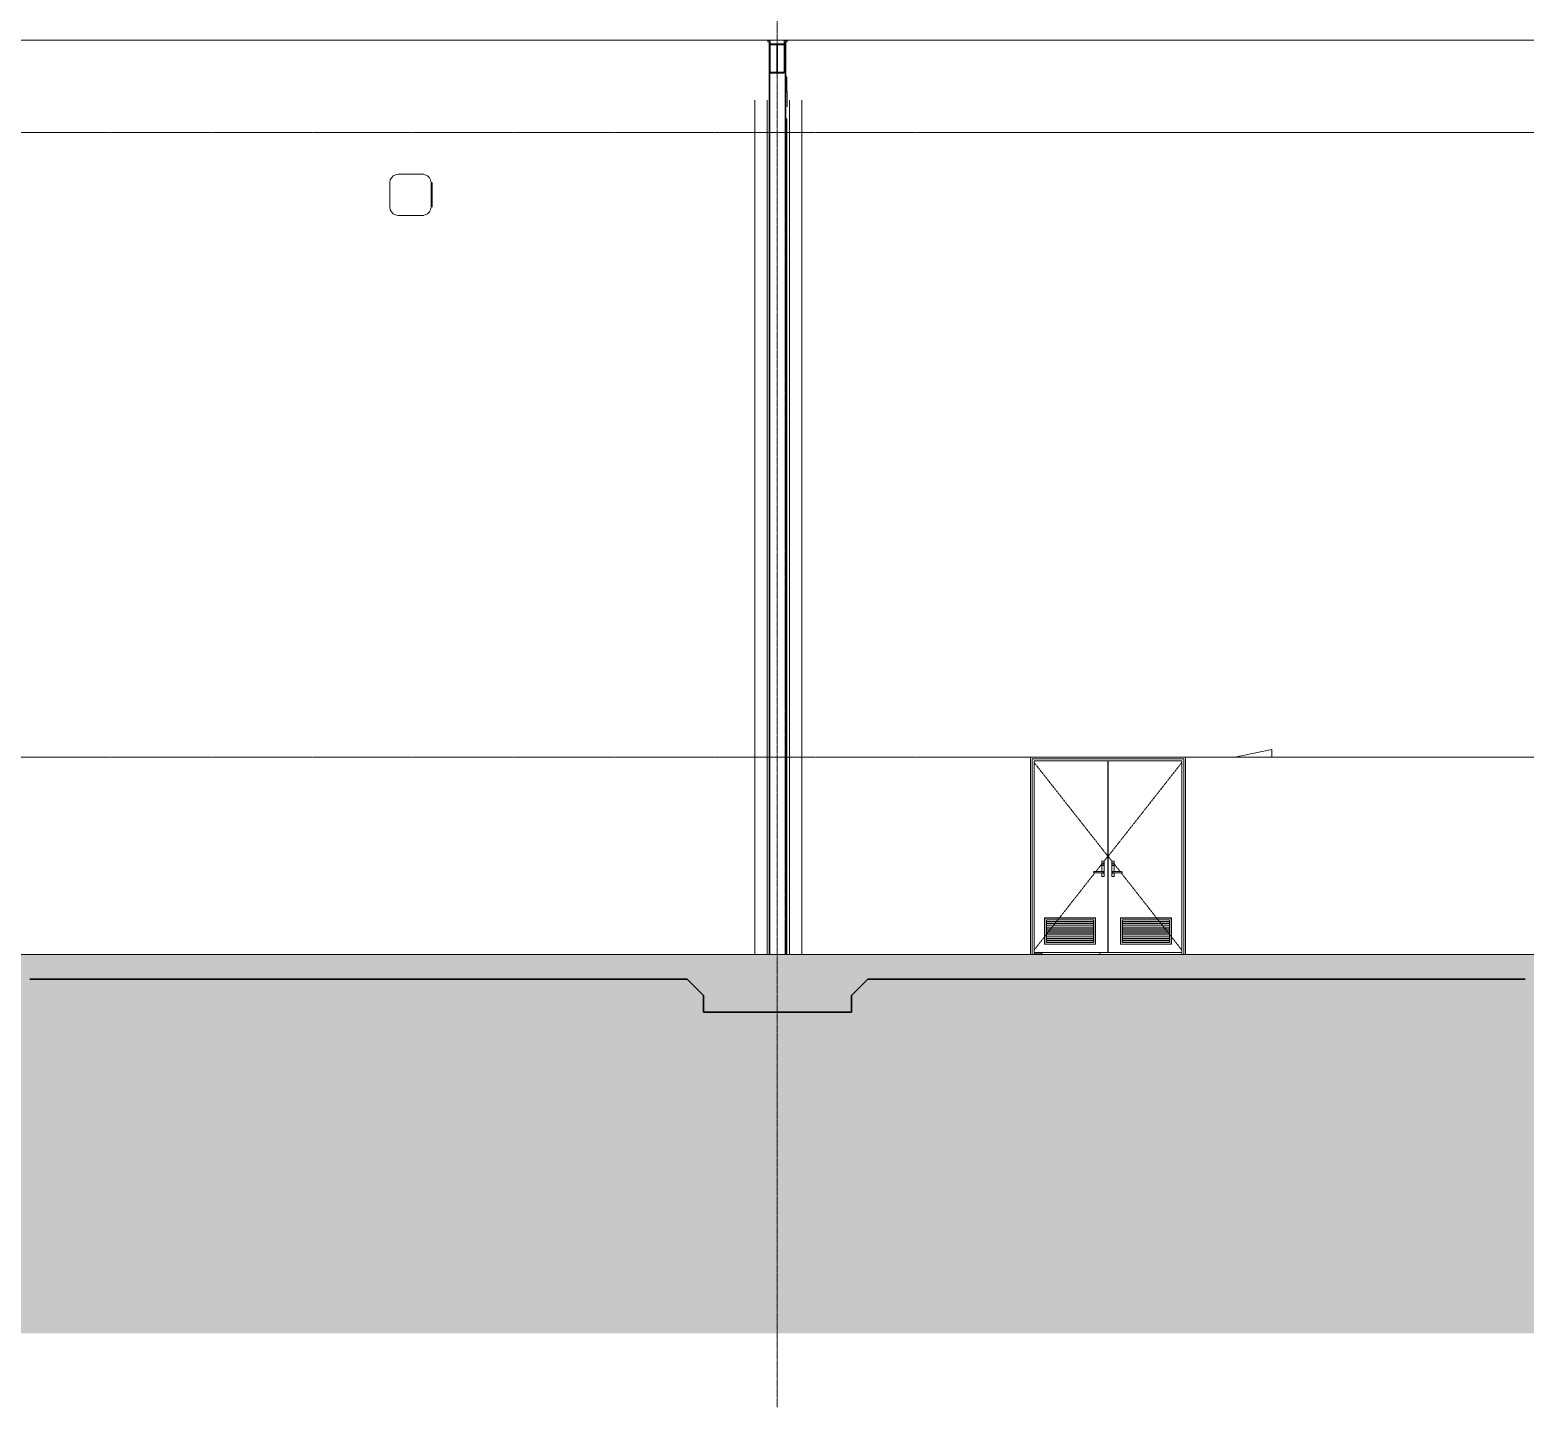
# Model space of a CAD drawing. Header units: millimetres. Extents: x 900982 to 1200730, y -305 to 27743.
# Drawn here: x 982440 to 1000620, y -305 to 16446 of the extents above; entities that cross this region are included whole.
import ezdxf

# ---------------------------------------------------------------- set-up
doc = ezdxf.new("R2010")
doc.units = ezdxf.units.MM
for name, pattern in [('AEC_Center', [24, 12, -4, 4, -4]), ('Dash Small', [9, 3, -1.5, 3, -1.5]), ('Grid Line', [21, 12, -3, 3, -3]), ('Hidden', [6, 4, -2])]:
    doc.linetypes.add(name, pattern=pattern)
for name, color, linetype, lineweight in [('A-DETL', 90, 'Continuous', 18), ('A-DETL-GENF', 92, 'Continuous', 5), ('A-DOOR', 31, 'Continuous', 5), ('A-DOOR-FRAM', 31, 'Continuous', 5), ('A-FLOR', 192, 'Continuous', 5), ('A-FLOR-LEVL', 51, 'Continuous', 5), ('A-FLOR-PATT', 8, 'Continuous', 15), ('A-GENM', 13, 'Continuous', 5), ('A-ROOF', 132, 'Continuous', 5), ('A-WALL', 113, 'Continuous', 5), ('P-SANR-FIXT', 6, 'Continuous', 5), ('S-BEAM', 12, 'Continuous', 5), ('S-COLS', 52, 'Continuous', 5), ('S-GRID', 1, 'Continuous', 5)]:
    doc.layers.add(name, color=color, linetype=linetype, lineweight=lineweight)
pattern_1 = [(50, (1021442.9, 8812.7), (1457.472, -127.512), [152.4, -1676.4]), (355, (1021442.9, 8812.7), (-281.942, 1528.454), [121.92, -1341.12]), (100.451, (1021564.4, 8802.1), (1175.541, 1400.933), [129.52, -1424.721]), (46.184, (1021443, 9219.1), (2168.632, -336.342), [228.6, -2514.6]), (96.636, (1021623.6, 9191), (1899.22, 1979.42), [194.28, -2137.08]), (351.184, (1021443, 9219), (1899.24, 1979.402), [182.88, -2011.68]), (21, (1021646.1, 9117.5), (1212.915, -818.121), [152.4, -1676.4]), (326, (1021646.1, 9117.5), (494.417, 1473.504), [121.92, -1341.12]), (71.451, (1021747.2, 9049.3), (1707.337, 655.37), [129.52, -1424.721]), (37.5, (1021442.9, 8812.7), (24.7094, 676.4402), [67.056, -1257.808, 67.056, -2640.584]), (37.5, (1021442.9, 8812.7), (24.7094, 676.4402), [-1391.92, -1294.384, 67.056, -1279.144]), (7.5, (1021442.9, 8812.7), (534.5577, 801.4443), [67.056, -709.168, 67.056, -1227.328, -513.08]), (7.5, (1021442.9, 8812.7), (534.5577, 801.4443), [-2070.608, 67.056, -446.024]), (327.5, (1020989.8, 8812.7), (1084.7275, -45.8312), [67.056, -440.944, 67.056, -3621.024]), (327.5, (1020989.8, 8812.7), (1084.7275, -45.8312), [-575.056, -1517.904, 67.056, -2036.064]), (317.5, (1020786.6, 8812.7), (1185.035, 203.4135), [67.056, -593.344, 67.056, -985.52, -1493.52]), (317.5, (1020786.6, 8812.7), (1185.035, 203.4135), [-1712.976, 67.056, -1426.464])]

# ---------------------------------------------------------------- blocks, each defined once
blk = doc.blocks.new('SHS-Square Hollow Section-Column - 200x200xSHS-V4-SECTION - GRIDS 2A')
at = {"layer": 'S-COLS'}
for p, q in [((991430, 16301), (991430, 5200)), ((991630, 5200), (991630, 16301))]:
    blk.add_line(p, q, dxfattribs=at)
at = {"layer": 'S-COLS', "linetype": 'Hidden'}
for p, q in [((991435, 16301), (991435, 5200)), ((991625, 5200), (991625, 16301))]:
    blk.add_line(p, q, dxfattribs=at)
blk = doc.blocks.new('Generic Models 6 - Generic Models 2-971374-SECTION - GRIDS 2A')
at = {"layer": 'A-GENM'}
blk.add_line((995451, 5200), (995451, 5225), dxfattribs=at)
blk = doc.blocks.new('Generic Models 2 - Generic Models 2-983313-SECTION - GRIDS 2A')
at = {"layer": 'A-GENM'}
for p, q in [((994742, 5200), (994742, 5225)), ((994745, 5225), (994745, 5200))]:
    blk.add_line(p, q, dxfattribs=at)
blk = doc.blocks.new('Mechanical - Condensers - Mechanical - Condensers-1249279-SECTION - GRIDS 2A')
at = {"layer": 'A-GENM'}
blk.add_hatch(color=256, dxfattribs=at).paths.add_polyline_path([(987317, 14290), (987330, 14290), (987330, 14590), (987317, 14590)])
at = {"layer": 'A-GENM', "lineweight": 13}
for p, q in [((986817, 14590), (986817, 14290)), ((987217, 14690), (986917, 14690)), ((987317, 14290), (987317, 14590)), ((986917, 14190), (987217, 14190))]:
    blk.add_line(p, q, dxfattribs=at)
at = {"layer": 'A-GENM'}
for p, q in [((987230, 14690), (987217, 14690)), ((987330, 14590), (987330, 14290)), ((987217, 14190), (987230, 14190))]:
    blk.add_line(p, q, dxfattribs=at)
at = {"layer": 'A-GENM', "lineweight": 13, "flags": 128}
for points in [[(986917, 14690), (986886, 14685), (986858, 14671), (986836, 14649), (986821, 14621), (986817, 14590)], [(987317, 14590), (987312, 14621), (987297, 14649), (987275, 14671), (987247, 14685), (987217, 14690)], [(986817, 14290), (986821, 14259), (986836, 14232), (986858, 14209), (986886, 14195), (986917, 14190)], [(987217, 14190), (987247, 14195), (987275, 14209), (987297, 14232), (987312, 14259), (987317, 14290)]]:
    blk.add_lwpolyline(points, dxfattribs=at)
blk = doc.blocks.new('Downpipe - Straight - 01 - 150D-V37-SECTION - GRIDS 2A')
at = {"layer": 'P-SANR-FIXT'}
for p, q in [((991256, 15593), (991256, 5200)), ((991406, 5200), (991406, 15593))]:
    blk.add_line(p, q, dxfattribs=at)
blk = doc.blocks.new('Downpipe - Straight - 01 - 150D-V38-SECTION - GRIDS 2A')
at = {"layer": 'P-SANR-FIXT'}
for p, q in [((991676, 15593), (991676, 5200)), ((991826, 5200), (991826, 15593))]:
    blk.add_line(p, q, dxfattribs=at)
blk = doc.blocks.new('Structural Framing 2 - Structural Framing 1-1620312-SECTION - GRIDS 2A')
at = {"layer": 'S-BEAM'}
for p, q in [((991643, 15877), (991630, 15877)), ((991630, 15864), (991643, 15864)), ((991643, 15864), (991643, 15877)), ((991646, 15522), (991643, 15877)), ((991643, 15864), (991646, 15509)), ((991643, 15364), (991630, 15364)), ((991630, 15351), (991643, 15351)), ((991643, 15351), (991643, 15364)), ((991645, 15041), (991643, 15364)), ((991643, 15351), (991645, 15029)), ((991645, 15029), (991630, 15029)), ((991645, 15041), (991645, 15029)), ((991645, 15029), (991645, 5200))]:
    blk.add_line(p, q, dxfattribs=at)
blk = doc.blocks.new('Structural Framing 34 - Structural Framing 1-1620347-SECTION - GRIDS 2A')
at = {"layer": 'S-BEAM'}
for p, q in [((991414, 16322), (991414, 16316)), ((991439, 16316), (991414, 16316)), ((991414, 16316), (991414, 16301)), ((991414, 16301), (991439, 16301)), ((991642, 16316), (991612, 16316)), ((991612, 16301), (991642, 16301)), ((991642, 16316), (991642, 16322)), ((991642, 16322), (991642, 16301)), ((991642, 16301), (991642, 16316)), ((991646, 16301), (991642, 16301)), ((991646, 16322), (991646, 16301)), ((991646, 16316), (991646, 16322)), ((991646, 16316), (991646, 16301))]:
    blk.add_line(p, q, dxfattribs=at)
blk = doc.blocks.new('Structural Framing 35 - Structural Framing 1-1620381-SECTION - GRIDS 2A')
at = {"layer": 'S-BEAM'}
for p, q in [((991439, 16276), (991439, 16322)), ((991439, 15932), (991441, 16266)), ((991610, 16276), (991610, 16322)), ((991610, 16266), (991610, 16322)), ((991610, 15932), (991612, 16322)), ((991610, 15922), (991612, 16322))]:
    blk.add_line(p, q, dxfattribs=at)
at = {"layer": 'S-BEAM', "lineweight": 13}
for p, q in [((991610, 16276), (991439, 16276)), ((991439, 16276), (991439, 16266)), ((991439, 16266), (991509, 16266)), ((991521, 16255), (991521, 15944)), ((991528, 15944), (991528, 16255)), ((991539, 16266), (991610, 16266)), ((991610, 16266), (991610, 16276)), ((991509, 15932), (991439, 15932)), ((991439, 15932), (991439, 15922)), ((991439, 15922), (991610, 15922)), ((991610, 15932), (991539, 15932)), ((991610, 15922), (991610, 15932))]:
    blk.add_line(p, q, dxfattribs=at)
at = {"layer": 'S-BEAM', "lineweight": 13, "flags": 128}
for points in [[(991509, 16266), (991512, 16266), (991514, 16265), (991516, 16264), (991518, 16262), (991520, 16260), (991520, 16257), (991521, 16255)], [(991528, 16255), (991528, 16257), (991529, 16260), (991530, 16262), (991532, 16264), (991534, 16265), (991536, 16266), (991539, 16266)], [(991520, 15941), (991520, 15939), (991518, 15936), (991516, 15935), (991514, 15933), (991512, 15932), (991509, 15932)], [(991539, 15932), (991536, 15932), (991534, 15933), (991532, 15935), (991530, 15936), (991529, 15939), (991528, 15941), (991528, 15944)]]:
    blk.add_lwpolyline(points, dxfattribs=at)
blk = doc.blocks.new('X_Door-Panel-Hinge-Standard - Standard-V53-SECTION - GRIDS 2A')
at = {"layer": 'A-DOOR', "linetype": 'Dash Small'}
for p, q in [((995548, 6395), (994650, 7536)), ((995500, 6335), (995548, 6395)), ((994956, 5643), (995389, 6194)), ((995399, 6207), (995475, 6302)), ((994650, 5254), (994956, 5643))]:
    blk.add_line(p, q, dxfattribs=at)
at = {"layer": 'A-DOOR'}
for p, q in [((995548, 7555), (995548, 5225)), ((994780, 5643), (994778, 5645)), ((994778, 5645), (994778, 5325)), ((995398, 5645), (994778, 5645)), ((994780, 5327), (994780, 5643)), ((995396, 5643), (994780, 5643)), ((995398, 5645), (995396, 5643)), ((995396, 5643), (995396, 5327)), ((995398, 5325), (995398, 5645)), ((994800, 5623), (994800, 5347)), ((995376, 5623), (994800, 5623)), ((994802, 5601), (994802, 5623)), ((994802, 5598), (994802, 5601)), ((995374, 5601), (994802, 5601)), ((994802, 5576), (994802, 5598)), ((995374, 5598), (994802, 5598)), ((994802, 5573), (994802, 5576)), ((995374, 5576), (994802, 5576)), ((995374, 5573), (994802, 5573)), ((994802, 5551), (994802, 5573)), ((994802, 5548), (994802, 5551)), ((995374, 5551), (994802, 5551)), ((995374, 5548), (994802, 5548)), ((994802, 5525), (994802, 5548)), ((994802, 5522), (994802, 5525)), ((995374, 5525), (994802, 5525)), ((995374, 5522), (994802, 5522)), ((994802, 5500), (994802, 5522)), ((994802, 5497), (994802, 5500)), ((995374, 5500), (994802, 5500)), ((995374, 5497), (994802, 5497)), ((994802, 5475), (994802, 5497)), ((994802, 5472), (994802, 5475)), ((995374, 5475), (994802, 5475)), ((995374, 5472), (994802, 5472)), ((994802, 5450), (994802, 5472)), ((995374, 5623), (995374, 5601)), ((995374, 5601), (995374, 5598)), ((995374, 5598), (995374, 5576)), ((995374, 5576), (995374, 5573)), ((995374, 5573), (995374, 5551)), ((995374, 5551), (995374, 5548)), ((995374, 5548), (995374, 5525)), ((995374, 5525), (995374, 5522)), ((995374, 5522), (995374, 5500)), ((995374, 5500), (995374, 5497)), ((995374, 5497), (995374, 5475)), ((995374, 5475), (995374, 5472)), ((995374, 5472), (995374, 5450)), ((995376, 5347), (995376, 5623)), ((994780, 5327), (994778, 5325)), ((994778, 5325), (995398, 5325)), ((995396, 5327), (994780, 5327)), ((994800, 5347), (995376, 5347)), ((994802, 5447), (994802, 5450)), ((995374, 5450), (994802, 5450)), ((995374, 5447), (994802, 5447)), ((994802, 5425), (994802, 5447)), ((994802, 5422), (994802, 5425)), ((995374, 5425), (994802, 5425)), ((995374, 5422), (994802, 5422)), ((994802, 5399), (994802, 5422)), ((994802, 5396), (994802, 5399)), ((995374, 5399), (994802, 5399)), ((995374, 5396), (994802, 5396)), ((994802, 5374), (994802, 5396)), ((994802, 5371), (994802, 5374)), ((995374, 5374), (994802, 5374)), ((995374, 5371), (994802, 5371)), ((994802, 5349), (994802, 5371)), ((995374, 5349), (994802, 5349)), ((995374, 5450), (995374, 5447)), ((995374, 5447), (995374, 5425)), ((995374, 5425), (995374, 5422)), ((995374, 5422), (995374, 5399)), ((995374, 5399), (995374, 5396)), ((995374, 5396), (995374, 5374)), ((995374, 5374), (995374, 5371)), ((995374, 5371), (995374, 5349)), ((995396, 5327), (995398, 5325)), ((995548, 5225), (994650, 5225))]:
    blk.add_line(p, q, dxfattribs=at)
blk = doc.blocks.new('X_Door-Panel-Hinge-Standard - Standard-V54-SECTION - GRIDS 2A')
at = {"layer": 'A-DOOR'}
for p, q in [((995550, 5225), (995550, 7555)), ((995702, 5643), (995700, 5645)), ((995700, 5645), (995700, 5325)), ((996320, 5645), (995700, 5645)), ((995702, 5327), (995702, 5643)), ((996318, 5643), (995702, 5643)), ((996320, 5645), (996318, 5643)), ((996318, 5643), (996318, 5327)), ((996320, 5325), (996320, 5645)), ((995722, 5623), (995722, 5347)), ((996298, 5623), (995722, 5623)), ((995724, 5601), (995724, 5623)), ((995724, 5598), (995724, 5601)), ((996296, 5601), (995724, 5601)), ((995724, 5576), (995724, 5598)), ((996296, 5598), (995724, 5598)), ((995724, 5573), (995724, 5576)), ((996296, 5576), (995724, 5576)), ((996296, 5573), (995724, 5573)), ((995724, 5551), (995724, 5573)), ((995724, 5548), (995724, 5551)), ((996296, 5551), (995724, 5551)), ((996296, 5548), (995724, 5548)), ((995724, 5525), (995724, 5548)), ((995724, 5522), (995724, 5525)), ((996296, 5525), (995724, 5525)), ((996296, 5522), (995724, 5522)), ((995724, 5500), (995724, 5522)), ((995724, 5497), (995724, 5500)), ((996296, 5500), (995724, 5500)), ((996296, 5497), (995724, 5497)), ((995724, 5475), (995724, 5497)), ((995724, 5472), (995724, 5475)), ((996296, 5475), (995724, 5475)), ((996296, 5472), (995724, 5472)), ((995724, 5450), (995724, 5472)), ((996296, 5623), (996296, 5601)), ((996296, 5601), (996296, 5598)), ((996296, 5598), (996296, 5576)), ((996296, 5576), (996296, 5573)), ((996296, 5573), (996296, 5551)), ((996296, 5551), (996296, 5548)), ((996296, 5548), (996296, 5525)), ((996296, 5525), (996296, 5522)), ((996296, 5522), (996296, 5500)), ((996296, 5500), (996296, 5497)), ((996296, 5497), (996296, 5475)), ((996296, 5475), (996296, 5472)), ((996296, 5472), (996296, 5450)), ((996298, 5347), (996298, 5623)), ((995700, 5325), (995702, 5327)), ((995700, 5325), (996320, 5325)), ((996318, 5327), (995702, 5327)), ((995722, 5347), (996298, 5347)), ((995724, 5447), (995724, 5450)), ((996296, 5450), (995724, 5450)), ((996296, 5447), (995724, 5447)), ((995724, 5425), (995724, 5447)), ((995724, 5422), (995724, 5425)), ((996296, 5425), (995724, 5425)), ((996296, 5422), (995724, 5422)), ((995724, 5399), (995724, 5422)), ((995724, 5396), (995724, 5399)), ((996296, 5399), (995724, 5399)), ((996296, 5396), (995724, 5396)), ((995724, 5374), (995724, 5396)), ((995724, 5371), (995724, 5374)), ((996296, 5374), (995724, 5374)), ((996296, 5371), (995724, 5371)), ((995724, 5349), (995724, 5371)), ((996296, 5349), (995724, 5349)), ((996296, 5450), (996296, 5447)), ((996296, 5447), (996296, 5425)), ((996296, 5425), (996296, 5422)), ((996296, 5422), (996296, 5399)), ((996296, 5399), (996296, 5396)), ((996296, 5396), (996296, 5374)), ((996296, 5374), (996296, 5371)), ((996296, 5371), (996296, 5349)), ((996320, 5325), (996318, 5327)), ((996446, 5225), (995550, 5225))]:
    blk.add_line(p, q, dxfattribs=at)
at = {"layer": 'A-DOOR', "linetype": 'Dash Small'}
for p, q in [((995550, 6395), (996447, 7536)), ((995597, 6335), (995550, 6395)), ((995698, 6207), (995623, 6302)), ((996446, 5254), (995708, 6194))]:
    blk.add_line(p, q, dxfattribs=at)
blk = doc.blocks.new('X_Door-Frame-Metal - Standard-2852210-SECTION - GRIDS 2A')
at = {"layer": 'A-DOOR-FRAM'}
for p, q in [((994605, 7600), (994605, 5200)), ((996491, 7600), (994605, 7600)), ((994625, 7580), (994625, 5200)), ((994625, 7580), (996471, 7580)), ((994650, 7555), (994650, 5200)), ((994650, 7555), (996446, 7555)), ((994651, 7555), (994651, 5200)), ((996446, 7555), (996446, 5200)), ((996471, 7580), (996471, 5200)), ((996491, 5200), (996491, 7600))]:
    blk.add_line(p, q, dxfattribs=at)
blk = doc.blocks.new('X_Door-Handle-Lockwood 4800 Series Lever - Standard-V51-SECTION - GRIDS 2A')
at = {"layer": 'A-DOOR'}
for p, q in [((975555, 6208), (975504, 6208)), ((975504, 6192), (975555, 6192)), ((975569, 6334), (975569, 6208)), ((975569, 6192), (975569, 6151)), ((975594, 6335), (975570, 6335)), ((975572, 6303), (975572, 6291)), ((975582, 6313), (975582, 6313)), ((975582, 6281), (975582, 6281)), ((975582, 6208), (975582, 6208)), ((975582, 6192), (975582, 6192)), ((975592, 6291), (975592, 6303)), ((975594, 6335), (975594, 6335)), ((975595, 6151), (975595, 6334)), ((975570, 6150), (975594, 6150)), ((975594, 6150), (975594, 6150))]:
    blk.add_line(p, q, dxfattribs=at)
at = {"layer": 'A-DOOR', "flags": 128}
for points in [[(975469, 6200), (975469, 6200), (975469, 6201), (975469, 6201), (975469, 6201), (975469, 6202), (975469, 6202), (975469, 6202), (975470, 6203), (975470, 6203), (975470, 6203), (975470, 6203), (975470, 6204), (975470, 6204), (975470, 6204), (975471, 6205), (975471, 6205), (975471, 6205), (975471, 6205), (975471, 6206), (975472, 6206), (975472, 6206), (975472, 6206), (975472, 6206), (975473, 6207), (975473, 6207), (975473, 6207), (975473, 6207), (975474, 6207), (975474, 6207), (975474, 6207), (975475, 6208), (975475, 6208), (975475, 6208), (975475, 6208), (975476, 6208), (975476, 6208), (975476, 6208), (975477, 6208), (975477, 6208), (975477, 6208)], [(975477, 6192), (975477, 6192), (975477, 6192), (975476, 6192), (975476, 6192), (975476, 6192), (975475, 6192), (975475, 6192), (975475, 6192), (975474, 6193), (975474, 6193), (975474, 6193), (975473, 6193), (975473, 6193), (975473, 6193), (975473, 6193), (975472, 6194), (975472, 6194), (975472, 6194), (975472, 6194), (975471, 6194), (975471, 6195), (975471, 6195), (975471, 6195), (975471, 6195), (975470, 6196), (975470, 6196), (975470, 6196), (975470, 6197), (975470, 6197), (975470, 6197), (975470, 6197), (975470, 6198), (975469, 6198), (975469, 6198), (975469, 6199), (975469, 6199), (975469, 6199), (975469, 6200), (975469, 6200), (975469, 6200)], [(975504, 6208), (975503, 6208), (975502, 6208), (975501, 6208), (975500, 6208), (975499, 6208), (975498, 6208), (975497, 6208), (975496, 6208), (975495, 6208), (975494, 6208), (975493, 6208), (975492, 6208), (975491, 6208), (975490, 6208), (975489, 6208), (975488, 6208), (975487, 6208), (975486, 6208), (975486, 6208), (975485, 6208), (975484, 6208), (975483, 6208), (975483, 6208), (975482, 6208), (975481, 6208), (975481, 6208), (975480, 6208), (975480, 6208), (975479, 6208), (975479, 6208), (975479, 6208), (975478, 6208), (975478, 6208), (975478, 6208), (975478, 6208), (975477, 6208), (975477, 6208), (975477, 6208), (975477, 6208)], [(975477, 6192), (975477, 6192), (975477, 6192), (975477, 6192), (975478, 6192), (975478, 6192), (975478, 6192), (975478, 6192), (975479, 6192), (975479, 6192), (975479, 6192), (975480, 6192), (975480, 6192), (975481, 6192), (975481, 6192), (975482, 6192), (975483, 6192), (975483, 6192), (975484, 6192), (975485, 6192), (975485, 6192), (975486, 6192), (975487, 6192), (975488, 6192), (975489, 6192), (975490, 6192), (975490, 6192), (975491, 6192), (975492, 6192), (975493, 6192), (975494, 6192), (975495, 6192), (975496, 6192), (975497, 6192), (975499, 6192), (975500, 6192), (975501, 6192), (975502, 6192), (975503, 6192), (975504, 6192), (975504, 6192)], [(975582, 6208), (975582, 6208), (975582, 6208), (975582, 6208), (975582, 6208), (975582, 6208), (975581, 6208), (975581, 6208), (975581, 6208), (975580, 6208), (975580, 6208), (975580, 6208), (975579, 6208), (975579, 6208), (975578, 6208), (975577, 6208), (975577, 6208), (975576, 6208), (975575, 6208), (975575, 6208), (975574, 6208), (975573, 6208), (975572, 6208), (975572, 6208), (975571, 6208), (975570, 6208), (975569, 6208), (975568, 6208), (975567, 6208), (975566, 6208), (975565, 6208), (975564, 6208), (975563, 6208), (975562, 6208), (975561, 6208), (975560, 6208), (975559, 6208), (975558, 6208), (975557, 6208), (975555, 6208), (975555, 6208)], [(975555, 6192), (975556, 6192), (975557, 6192), (975558, 6192), (975559, 6192), (975561, 6192), (975562, 6192), (975563, 6192), (975564, 6192), (975565, 6192), (975566, 6192), (975567, 6192), (975568, 6192), (975569, 6192), (975569, 6192), (975570, 6192), (975571, 6192), (975572, 6192), (975573, 6192), (975574, 6192), (975575, 6192), (975575, 6192), (975576, 6192), (975577, 6192), (975577, 6192), (975578, 6192), (975578, 6192), (975579, 6192), (975579, 6192), (975580, 6192), (975580, 6192), (975581, 6192), (975581, 6192), (975581, 6192), (975582, 6192), (975582, 6192), (975582, 6192), (975582, 6192), (975582, 6192), (975582, 6192)]]:
    blk.add_lwpolyline(points, dxfattribs=at)
at = {"layer": 'A-DOOR'}
for centre, major_axis, start_param, end_param in [((975477, 6200), (0, 8), 0, 3.141593), ((975477, 6200), (0, 8), 0, 1.570796), ((975477, 6200), (0, 8), 1.570735, 3.141532), ((975570, 6334), (0, 1), 0, 1.570796), ((975582, 6303), (0, 10), 4.712389, 7.853981), ((975582, 6291), (0, 10), 1.570796, 4.712389), ((975582, 6291), (0, 10), 1.832596, 2.094395), ((975582, 6200), (0, 10), 4.712389, 7.068583), ((975582, 6200), (0, 10), 2.356194, 4.712389), ((975582, 6303), (0, 10), 4.712389, 6.806784), ((975582, 6291), (0, 10), 2.617994, 3.665191), ((975582, 6200), (0, 8), 4.712389, 6.806784), ((975582, 6200), (0, 8), 2.617994, 4.712389), ((975582, 6200), (0, 8), 3.141593, 6.283185), ((975582, 6291), (0, 10), 3.926991, 4.712389), ((975582, 6303), (0, 10), 4.712389, 4.974188), ((975582, 6303), (0, 10), 4.712389, 4.974188), ((975594, 6334), (0, 1), 4.712389, 6.283185), ((975570, 6151), (0, 1), 1.570796, 3.141593), ((975594, 6151), (0, 1), 3.141593, 4.712389)]:
    blk.add_ellipse(centre, major_axis=major_axis, ratio=1, start_param=start_param, end_param=end_param, dxfattribs=at)
blk = doc.blocks.new('X_Door-Handle-Lockwood 4800 Series Lever - Standard-V52-SECTION - GRIDS 2A')
at = {"layer": 'A-DOOR'}
for p, q in [((975691, 6334), (975691, 6151)), ((975716, 6335), (975692, 6335)), ((975694, 6303), (975694, 6291)), ((975704, 6313), (975704, 6313)), ((975704, 6281), (975704, 6281)), ((975704, 6208), (975704, 6208)), ((975704, 6192), (975704, 6192)), ((975714, 6291), (975714, 6303)), ((975716, 6335), (975716, 6335)), ((975717, 6208), (975717, 6334)), ((975717, 6151), (975717, 6192)), ((975782, 6208), (975731, 6208)), ((975731, 6192), (975782, 6192)), ((975692, 6150), (975716, 6150)), ((975716, 6150), (975716, 6150))]:
    blk.add_line(p, q, dxfattribs=at)
at = {"layer": 'A-DOOR', "flags": 128}
for points in [[(975696, 6200), (975696, 6200), (975696, 6201), (975696, 6201), (975696, 6201), (975696, 6202), (975696, 6202), (975696, 6202), (975697, 6203), (975697, 6203), (975697, 6203), (975697, 6203), (975697, 6204), (975697, 6204), (975697, 6204), (975698, 6205), (975698, 6205), (975698, 6205), (975698, 6205), (975698, 6206), (975699, 6206), (975699, 6206), (975699, 6206), (975699, 6206), (975700, 6207), (975700, 6207), (975700, 6207), (975700, 6207), (975701, 6207), (975701, 6207), (975701, 6207), (975702, 6208), (975702, 6208), (975702, 6208), (975702, 6208), (975703, 6208), (975703, 6208), (975703, 6208), (975704, 6208), (975704, 6208), (975704, 6208)], [(975704, 6192), (975704, 6192), (975704, 6192), (975703, 6192), (975703, 6192), (975703, 6192), (975702, 6192), (975702, 6192), (975702, 6192), (975701, 6193), (975701, 6193), (975701, 6193), (975700, 6193), (975700, 6193), (975700, 6193), (975700, 6193), (975699, 6194), (975699, 6194), (975699, 6194), (975699, 6194), (975698, 6194), (975698, 6195), (975698, 6195), (975698, 6195), (975698, 6195), (975697, 6196), (975697, 6196), (975697, 6196), (975697, 6197), (975697, 6197), (975697, 6197), (975697, 6197), (975697, 6198), (975696, 6198), (975696, 6198), (975696, 6199), (975696, 6199), (975696, 6199), (975696, 6200), (975696, 6200), (975696, 6200)], [(975731, 6208), (975730, 6208), (975729, 6208), (975728, 6208), (975727, 6208), (975726, 6208), (975725, 6208), (975724, 6208), (975723, 6208), (975722, 6208), (975721, 6208), (975720, 6208), (975719, 6208), (975718, 6208), (975717, 6208), (975716, 6208), (975715, 6208), (975714, 6208), (975713, 6208), (975713, 6208), (975712, 6208), (975711, 6208), (975710, 6208), (975710, 6208), (975709, 6208), (975708, 6208), (975708, 6208), (975707, 6208), (975707, 6208), (975706, 6208), (975706, 6208), (975706, 6208), (975705, 6208), (975705, 6208), (975705, 6208), (975705, 6208), (975704, 6208), (975704, 6208), (975704, 6208), (975704, 6208)], [(975704, 6192), (975704, 6192), (975704, 6192), (975704, 6192), (975705, 6192), (975705, 6192), (975705, 6192), (975705, 6192), (975706, 6192), (975706, 6192), (975706, 6192), (975707, 6192), (975707, 6192), (975708, 6192), (975708, 6192), (975709, 6192), (975710, 6192), (975710, 6192), (975711, 6192), (975712, 6192), (975712, 6192), (975713, 6192), (975714, 6192), (975715, 6192), (975716, 6192), (975717, 6192), (975717, 6192), (975718, 6192), (975719, 6192), (975720, 6192), (975721, 6192), (975722, 6192), (975723, 6192), (975724, 6192), (975726, 6192), (975727, 6192), (975728, 6192), (975729, 6192), (975730, 6192), (975731, 6192), (975731, 6192)], [(975809, 6208), (975809, 6208), (975809, 6208), (975809, 6208), (975809, 6208), (975809, 6208), (975808, 6208), (975808, 6208), (975808, 6208), (975807, 6208), (975807, 6208), (975807, 6208), (975806, 6208), (975806, 6208), (975805, 6208), (975804, 6208), (975804, 6208), (975803, 6208), (975802, 6208), (975802, 6208), (975801, 6208), (975800, 6208), (975799, 6208), (975799, 6208), (975798, 6208), (975797, 6208), (975796, 6208), (975795, 6208), (975794, 6208), (975793, 6208), (975792, 6208), (975791, 6208), (975790, 6208), (975789, 6208), (975788, 6208), (975787, 6208), (975786, 6208), (975785, 6208), (975784, 6208), (975782, 6208), (975782, 6208)], [(975782, 6192), (975783, 6192), (975784, 6192), (975785, 6192), (975786, 6192), (975788, 6192), (975789, 6192), (975790, 6192), (975791, 6192), (975792, 6192), (975793, 6192), (975794, 6192), (975795, 6192), (975796, 6192), (975796, 6192), (975797, 6192), (975798, 6192), (975799, 6192), (975800, 6192), (975801, 6192), (975802, 6192), (975802, 6192), (975803, 6192), (975804, 6192), (975804, 6192), (975805, 6192), (975805, 6192), (975806, 6192), (975806, 6192), (975807, 6192), (975807, 6192), (975808, 6192), (975808, 6192), (975808, 6192), (975809, 6192), (975809, 6192), (975809, 6192), (975809, 6192), (975809, 6192), (975809, 6192)]]:
    blk.add_lwpolyline(points, dxfattribs=at)
at = {"layer": 'A-DOOR'}
for centre, major_axis, start_param, end_param in [((975692, 6334), (0, 1), 0, 1.570796), ((975704, 6303), (0, 10), 4.712389, 7.853982), ((975704, 6303), (0, 10), 5.759587, 7.853982), ((975704, 6303), (0, 10), 1.308997, 1.570797), ((975704, 6303), (0, 10), 1.308997, 1.570796), ((975704, 6291), (0, 10), 1.570796, 4.712389), ((975704, 6291), (0, 10), 1.570796, 2.356194), ((975704, 6200), (0, 10), 5.497787, 7.853982), ((975704, 6200), (0, 10), 1.570796, 3.926991), ((975704, 6200), (0, 8), 0, 3.141593), ((975704, 6200), (0, 8), 5.759587, 7.853982), ((975704, 6200), (0, 8), 1.570796, 3.665191), ((975704, 6291), (0, 10), 2.617994, 3.665191), ((975704, 6303), (0, 10), 4.712389, 5.235988), ((975704, 6291), (0, 10), 4.18879, 4.45059), ((975704, 6303), (0, 10), 4.712389, 4.974188), ((975704, 6303), (0, 10), 4.712389, 4.974188), ((975716, 6334), (0, 1), 4.712389, 6.283185), ((975809, 6200), (0, 8), 3.141593, 6.283185), ((975809, 6200), (0, 8), 4.712376, 6.283172), ((975809, 6200), (0, 8), 3.141593, 4.712389), ((975692, 6151), (0, 1), 1.570796, 3.141593), ((975716, 6151), (0, 1), 3.141593, 4.712389)]:
    blk.add_ellipse(centre, major_axis=major_axis, ratio=1, start_param=start_param, end_param=end_param, dxfattribs=at)

msp = doc.modelspace()

# ---------------------------------------------------------------- hatches: boundary and pattern name
at = {"layer": 'A-DETL-GENF'}
h = msp.add_hatch(dxfattribs=at)
h.set_pattern_fill('FP_1', style=0, pattern_type=2)
h.set_pattern_definition(pattern_1)
h.paths.add_polyline_path([(1020736, 4500), (1021630, 4500), (1021631, 4701), (1021830, 4900), (1022040, 4900), (1022040, 5200), (1019420, 5200), (1019420, 4900), (1019630, 4900), (1019830, 4700), (1019830, 4500), (1020225, 4500)])
h.paths.add_polyline_path([(1013079, 4500), (1013230, 4500), (1013231, 4701), (1013430, 4900), (1013640, 4900), (1013640, 5200), (1011020, 5200), (1011020, 4900), (1011230, 4900), (1011430, 4700), (1011430, 4500), (1012058, 4500)])
h.paths.add_polyline_path([(1002830, 4500), (1002831, 4701), (1003030, 4900), (1003240, 4900), (1003240, 5200), (1000620, 5200), (1000620, 4900), (1000830, 4900), (1001030, 4700), (1001030, 4500)])
h.paths.add_polyline_path([(990630, 4500), (992430, 4500), (992431, 4701), (992630, 4900), (992840, 4900), (992840, 5200), (990220, 5200), (990220, 4900), (990430, 4900), (990630, 4700)])
h.paths.add_polyline_path([(981429, 4500), (982030, 4500), (982031, 4701), (982230, 4900), (982440, 4900), (982440, 5200), (979820, 5200), (979820, 4900), (980030, 4900), (980230, 4700), (980230, 4500), (980408, 4500)])
h.paths.add_polyline_path([(971630, 4500), (971631, 4701), (971830, 4900), (972040, 4900), (972040, 5200), (969420, 5200), (969420, 4900), (969630, 4900), (969830, 4700), (969830, 4500), (970198, 4500)])
h.paths.add_polyline_path([(961630, 4500), (961631, 4701), (961830, 4900), (962040, 4900), (962040, 5200), (959420, 5200), (959420, 4900), (959630, 4900), (959830, 4700), (959830, 4500), (959988, 4500)])
h.paths.add_polyline_path([(951630, 4500), (951631, 4701), (951830, 4900), (952040, 4900), (952040, 5200), (949420, 5200), (949420, 4900), (949630, 4900), (949830, 4700), (949830, 4500)])
h.paths.add_polyline_path([(941611, 4500), (941630, 4500), (941631, 4701), (941830, 4900), (942040, 4900), (942040, 5200), (939420, 5200), (939420, 4900), (939630, 4900), (939830, 4700), (939830, 4500)])
h.paths.add_polyline_path([(931630, 4500), (931631, 4701), (931830, 4900), (932040, 4900), (932040, 5200), (929420, 5200), (929420, 4900), (929630, 4900), (929830, 4700), (929830, 4500), (931401, 4500)])
h.paths.add_polyline_path([(919830, 4500), (921630, 4500), (921630, 4700), (921830, 4900), (922040, 4900), (922040, 5200), (919420, 5200), (919420, 4900), (919630, 4900), (919830, 4700)])
h.paths.add_polyline_path([(911630, 4500), (911630, 4700), (911830, 4900), (912040, 4900), (912040, 5200), (909420, 5200), (909420, 4900), (909630, 4900), (909830, 4700), (909830, 4500), (910982, 4500)])
h = msp.add_hatch(dxfattribs=at)
h.set_pattern_fill('FP_57', color=9, style=0, pattern_type=2)
h.set_pattern_definition([(135, (1021442.9, 8901.1), (-707.1068, 6e-14), [500, -500]), (135, (1021575.5, 9033.67), (-707.1068, 6e-14), [500, -500]), (135, (1021708.1, 9166.25), (-707.1068, 6e-14), [500, -500]), (45, (1021442.9, 8812.7), (0, 707.1068), [500, -500]), (45, (1021575.5, 8680.1), (0, 707.1068), [500, -500]), (45, (1021708.1, 8547.53), (0, 707.1068), [500, -500])])
h.paths.add_polyline_path([(906898, 592), (1037582, 592), (1037582, 4950), (1031974, 4950), (1031974, 4700), (1025986, 4701), (1025986, 4900), (1021830, 4900), (1021630, 4700), (1021630, 4500), (1019830, 4500), (1019829, 4701), (1019630, 4900), (1013430, 4900), (1013230, 4700), (1013230, 4500), (1011430, 4500), (1011429, 4701), (1011230, 4900), (1003030, 4900), (1002830, 4700), (1002830, 4500), (1001030, 4500), (1001029, 4701), (1000827, 4900), (992630, 4900), (992430, 4700), (992430, 4500), (990630, 4500), (990629, 4701), (990430, 4900), (982230, 4900), (982030, 4700), (982030, 4500), (980230, 4500), (980229, 4701), (980030, 4900), (971830, 4900), (971630, 4700), (971630, 4500), (969830, 4500), (969830, 4700), (969630, 4900), (961830, 4900), (961630, 4700), (961630, 4500), (959830, 4500), (959829, 4701), (959630, 4900), (951830, 4900), (951630, 4700), (951630, 4500), (949830, 4500), (949829, 4701), (949630, 4900), (941830, 4900), (941630, 4700), (941630, 4500), (939830, 4500), (939829, 4701), (939630, 4900), (931830, 4900), (931630, 4700), (931630, 4500), (929830, 4500), (929829, 4701), (929630, 4900), (921830, 4900), (921630, 4700), (921630, 4500), (919830, 4500), (919829, 4701), (919630, 4900), (911830, 4900), (911630, 4700), (911630, 4500), (909830, 4500), (909829, 4701), (909630, 4900), (906898, 4899), (906898, 3331)])
at = {"layer": 'A-FLOR-PATT', "lineweight": 5}
h = msp.add_hatch(dxfattribs=at)
h.set_pattern_fill('FP_1', color=256, style=0, pattern_type=2)
h.set_pattern_definition(pattern_1)
h.paths.add_polyline_path([(906898, 4900), (909420, 4900), (909420, 5200), (906898, 5200)])
h.paths.add_polyline_path([(1019420, 4900), (1019420, 5200), (1013640, 5200), (1013640, 4900), (1019204, 4900)])
h.paths.add_polyline_path([(912040, 4900), (919420, 4900), (919420, 5200), (912040, 5200)])
h.paths.add_polyline_path([(1011020, 4900), (1011020, 5200), (1003240, 5200), (1003240, 4900), (1010526, 4900)])
h.paths.add_polyline_path([(922040, 4900), (929420, 4900), (929420, 5200), (922040, 5200)])
h.paths.add_polyline_path([(932040, 4900), (939420, 4900), (939420, 5200), (932040, 5200)])
h.paths.add_polyline_path([(942040, 4900), (949420, 4900), (949420, 5200), (942040, 5200)])
h.paths.add_polyline_path([(1000620, 4900), (1000620, 5200), (992840, 5200), (992840, 4900), (999806, 4900)])
h.paths.add_polyline_path([(952040, 4900), (959420, 4900), (959420, 5200), (952040, 5200)])
h.paths.add_polyline_path([(990220, 4900), (990220, 5200), (982440, 5200), (982440, 4900), (990107, 4900)])
h.paths.add_polyline_path([(962040, 4900), (969420, 4900), (969420, 5200), (962040, 5200)])
h.paths.add_polyline_path([(972040, 4900), (979820, 4900), (979820, 5200), (972040, 5200)])
h = msp.add_hatch(dxfattribs=at)
h.set_pattern_fill('FP_1', color=256, style=0, pattern_type=2)
h.set_pattern_definition(pattern_1)
h.paths.add_polyline_path([(1019420, 4900), (1019420, 5200), (1013640, 5200), (1013640, 4900), (1019204, 4900)])
h.paths.add_polyline_path([(907919, 4900), (909420, 4900), (909420, 5200), (906898, 5200), (906898, 4900)])
h.paths.add_polyline_path([(912040, 4900), (919420, 4900), (919420, 5200), (912040, 5200)])
h.paths.add_polyline_path([(1011020, 4900), (1011020, 5200), (1003240, 5200), (1003240, 4900), (1010526, 4900)])
h.paths.add_polyline_path([(922040, 4900), (929420, 4900), (929420, 5200), (922040, 5200)])
h.paths.add_polyline_path([(932040, 4900), (939420, 4900), (939420, 5200), (932040, 5200)])
h.paths.add_polyline_path([(1000620, 4900), (1000620, 5200), (992840, 5200), (992840, 4900), (999806, 4900)])
h.paths.add_polyline_path([(942040, 4900), (949420, 4900), (949420, 5200), (942040, 5200)])
h.paths.add_polyline_path([(952040, 4900), (959420, 4900), (959420, 5200), (952040, 5200)])
h.paths.add_polyline_path([(990220, 4900), (990220, 5200), (982440, 5200), (982440, 4900), (990107, 4900)])
h.paths.add_polyline_path([(962040, 4900), (969420, 4900), (969420, 5200), (962040, 5200)])
h.paths.add_polyline_path([(972040, 4900), (979820, 4900), (979820, 5200), (972040, 5200)])

# ---------------------------------------------------------------- linework, layer by layer
at = {"layer": 'A-DETL', "lineweight": 15}
msp.add_line((992840, 5200), (990220, 5200), dxfattribs=at)
at = {"layer": 'A-DETL', "lineweight": 35}
for p, q in [((990220, 4900), (982440, 4900)), ((990220, 4900), (990430, 4900)), ((990430, 4900), (990630, 4700)), ((992430, 4700), (992630, 4900)), ((992630, 4900), (992840, 4900)), ((1000620, 4900), (992840, 4900)), ((990630, 4700), (990630, 4500)), ((992430, 4500), (992430, 4700)), ((990630, 4500), (992430, 4500))]:
    msp.add_line(p, q, dxfattribs=at)
at = {"layer": 'A-FLOR', "lineweight": 15}
for p, q in [((990220, 5200), (982440, 5200)), ((1000620, 5200), (992840, 5200))]:
    msp.add_line(p, q, dxfattribs=at)
at = {"layer": 'A-FLOR'}
for p, q in [((994650, 5210), (994745, 5210)), ((994742, 5210), (994742, 5200)), ((994745, 5210), (994745, 5200))]:
    msp.add_line(p, q, dxfattribs=at)
at = {"layer": 'A-FLOR-LEVL', "linetype": 'AEC_Center'}
for p, q in [((901782, 15200), (1042698, 15200)), ((901782, 7600), (1042698, 7600)), ((901782, 5200), (1042698, 5200))]:
    msp.add_line(p, q, dxfattribs=at)
at = {"layer": 'A-ROOF', "lineweight": 15}
msp.add_line((910465, 16318), (1020720, 16324), dxfattribs=at)
at = {"layer": 'A-WALL'}
for p, q in [((997090, 7600), (997542, 7692)), ((997542, 7692), (997542, 7600)), ((997542, 7600), (997090, 7600))]:
    msp.add_line(p, q, dxfattribs=at)
at = {"layer": 'S-GRID', "linetype": 'Grid Line'}
msp.add_line((991524, -305), (991524, 26143), dxfattribs=at)

# ---------------------------------------------------------------- block references
at = {"layer": 'A-DOOR'}
for name, p in [('X_Door-Frame-Metal - Standard-2852210-SECTION - GRIDS 2A', (0, 0)), ('X_Door-Panel-Hinge-Standard - Standard-V53-SECTION - GRIDS 2A', (0, 0)), ('X_Door-Panel-Hinge-Standard - Standard-V54-SECTION - GRIDS 2A', (0, 0)), ('X_Door-Handle-Lockwood 4800 Series Lever - Standard-V51-SECTION - GRIDS 2A', (19905, 0)), ('X_Door-Handle-Lockwood 4800 Series Lever - Standard-V52-SECTION - GRIDS 2A', (19905, 0))]:
    msp.add_blockref(name, p, dxfattribs=at)
at = {"layer": 'A-GENM'}
for name in ['Mechanical - Condensers - Mechanical - Condensers-1249279-SECTION - GRIDS 2A', 'Generic Models 6 - Generic Models 2-971374-SECTION - GRIDS 2A', 'Generic Models 2 - Generic Models 2-983313-SECTION - GRIDS 2A']:
    msp.add_blockref(name, (0, 0), dxfattribs=at)
at = {"layer": 'P-SANR-FIXT'}
for name in ['Downpipe - Straight - 01 - 150D-V37-SECTION - GRIDS 2A', 'Downpipe - Straight - 01 - 150D-V38-SECTION - GRIDS 2A']:
    msp.add_blockref(name, (0, 0), dxfattribs=at)
at = {"layer": 'S-BEAM'}
for name in ['Structural Framing 34 - Structural Framing 1-1620347-SECTION - GRIDS 2A', 'Structural Framing 35 - Structural Framing 1-1620381-SECTION - GRIDS 2A', 'Structural Framing 2 - Structural Framing 1-1620312-SECTION - GRIDS 2A']:
    msp.add_blockref(name, (0, 0), dxfattribs=at)
at = {"layer": 'S-COLS'}
msp.add_blockref('SHS-Square Hollow Section-Column - 200x200xSHS-V4-SECTION - GRIDS 2A', (0, 0), dxfattribs=at)

doc.saveas('drawing.dxf')
